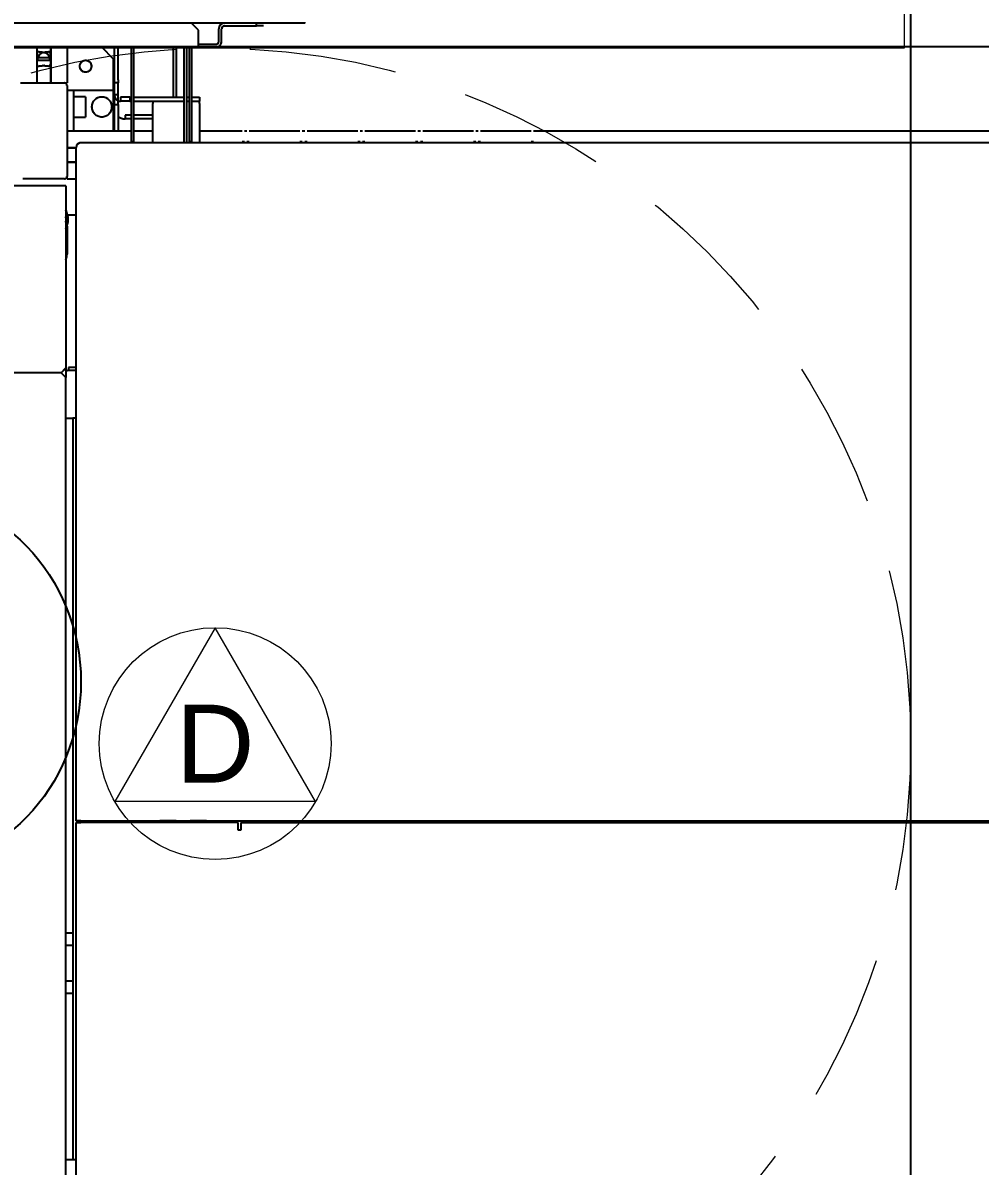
# Model space of a CAD drawing. Header units: centimetres. Extents: x 405564 to 502064, y 46284 to 60634.
# Drawn here: x 454621.45 to 454662.73, y 54214.26 to 54263.58 of the extents above; entities that cross this region are included whole.
import ezdxf
from ezdxf import colors
from ezdxf.entities.mleader import LeaderData, LeaderLine
from ezdxf.enums import TextEntityAlignment as Align
from ezdxf.math import Vec2, Vec3
from ezdxf.xclip import XClip

# ---------------------------------------------------------------- set-up
doc = ezdxf.new("R2010")
doc.units = ezdxf.units.CM
doc.header["$XCLIPFRAME"] = 0
for name, pattern in [('HIDDEN', [9.525, 6.35, -3.175]), ('SLD-2点鎖線', [12.7, 6.35, -1.27, 1.27, -1.27, 1.27, -1.27]), ('SLD-実線', [0])]:
    doc.linetypes.add(name, pattern=pattern)
for name, color, linetype in [('---___EB_draft03_cihazlar', 8, 'Continuous'), ('0-KRCN-ASMATAVAN-130426', 8, 'Continuous'), ('AS_DUV', 8, 'Continuous'), ('AS_PYZ_BINA', 8, 'Continuous')]:
    doc.layers.add(name, color=color, linetype=linetype)
for name, color, linetype, lineweight in [('0-KRCN-AYDINLATMA-130426', 8, 'Continuous', 9), ('0-KRCN-MİMARİ-220526', 8, 'Continuous', 9), ('OL_Ic', 8, 'Continuous', 9)]:
    doc.layers.add(name, color=color, linetype=linetype, lineweight=lineweight)
doc.styles.add('2', font='arial.ttf', dxfattribs={"width": 0.9, "height": 200})
doc.styles.add('Normal_ITL', font='swissi.ttf')

# ---------------------------------------------------------------- blocks, each defined once
blk = doc.blocks.new('AST-OD-KD')
at = {"layer": '0-KRCN-AYDINLATMA-130426'}
for p, q in [((0, 5), (-4.33, -2.5)), ((4.33, -2.5), (0, 5)), ((4.33, -2.5), (-4.33, -2.5))]:
    blk.add_line(p, q, dxfattribs=at)
at = {"layer": '0-KRCN-AYDINLATMA-130426', "linetype": 'HIDDEN'}
blk.add_circle((0, 0), 30, dxfattribs=at)
at = {"layer": '0-KRCN-AYDINLATMA-130426'}
blk.add_circle((0, 0), 5, dxfattribs=at)
at = {"layer": '0-KRCN-AYDINLATMA-130426', "style": '2'}
blk.add_text('D', height=3.362, dxfattribs=at).set_placement((0, 0), align=Align.MIDDLE_CENTER)
blk = doc.blocks.new('50W 60x60 cm  SIVA ALTI LED ARMATÜR')
at = {"layer": '0-KRCN-AYDINLATMA-130426'}
blk.add_lwpolyline([(-3, 2.9943), (3, 2.9943), (3, -3.007), (-3, -3.007)], close=True, dxfattribs=at)
blk = doc.blocks.new('G$C27E741DA')
at = {"layer": '0-KRCN-AYDINLATMA-130426', "xscale": 10, "yscale": 10, "zscale": 10}
blk.add_blockref('50W 60x60 cm  SIVA ALTI LED ARMATÜR', (16565.39, 7158.54), dxfattribs=at)
at = {"layer": '0-KRCN-AYDINLATMA-130426'}
blk.add_blockref('AST-OD-KD', (16565.68, 7098.47), dxfattribs=at)
blk = doc.blocks.new('SMD Dizgi Makinesi')
at = {"layer": '---___EB_draft03_cihazlar', "linetype": 'SLD-2点鎖線'}
for p, q in [((275456.231, -39755.844), (275456.231, -39847.777)), ((275485.479, -39847.777), (275485.479, -39755.844)), ((275485.48, -39847.828), (275485.48, -39755.794)), ((275485.48, -39846.876), (275485.48, -39756.745)), ((275485.48, -39846.876), (275485.48, -39756.745)), ((275455.721, -39828.259), (275455.721, -39760.951)), ((275485.498, -39761.252), (275485.498, -39842.37)), ((275485.557, -39840.867), (275485.557, -39762.754)), ((275485.534, -39811.011), (275485.515, -39811.124)), ((275485.515, -39811.124), (275485.534, -39811.237)), ((275485.557, -39810.958), (275485.534, -39811.011)), ((275485.534, -39811.237), (275485.557, -39811.291)), ((275485.557, -39814.263), (275485.534, -39814.316)), ((275485.534, -39814.316), (275485.515, -39814.429)), ((275485.515, -39814.429), (275485.534, -39814.542)), ((275485.534, -39814.542), (275485.557, -39814.595)), ((275485.498, -39814.848), (275485.557, -39814.905)), ((275485.557, -39815.155), (275485.498, -39815.212)), ((275485.534, -39815.518), (275485.515, -39815.631)), ((275485.515, -39815.631), (275485.534, -39815.744)), ((275485.557, -39815.464), (275485.534, -39815.518)), ((275485.534, -39815.744), (275485.557, -39815.797)), ((275485.534, -39818.823), (275485.515, -39818.935)), ((275485.515, -39818.935), (275485.534, -39819.048)), ((275485.557, -39818.769), (275485.534, -39818.823)), ((275485.534, -39819.048), (275485.557, -39819.102)), ((275485.534, -39822.127), (275485.515, -39822.24)), ((275485.557, -39822.074), (275485.534, -39822.127)), ((275485.515, -39822.24), (275485.534, -39822.353)), ((275485.534, -39822.353), (275485.557, -39822.407)), ((275485.534, -39825.432), (275485.515, -39825.545)), ((275485.515, -39825.545), (275485.534, -39825.658)), ((275485.557, -39825.379), (275485.534, -39825.432)), ((275485.534, -39825.658), (275485.557, -39825.711)), ((275455.721, -39830.542), (275455.721, -39828.359)), ((275456.191, -39828.259), (275456.236, -39828.259)), ((275456.191, -39828.259), (275456.191, -39828.359)), ((275456.236, -39828.359), (275456.191, -39828.359)), ((275485.534, -39828.737), (275485.515, -39828.85)), ((275485.515, -39828.85), (275485.534, -39828.963)), ((275485.557, -39828.684), (275485.534, -39828.737)), ((275485.534, -39828.963), (275485.557, -39829.016)), ((275485.498, -39829.269), (275485.557, -39829.326)), ((275485.557, -39829.576), (275485.498, -39829.633)), ((275485.534, -39829.939), (275485.515, -39830.052)), ((275485.515, -39830.052), (275485.534, -39830.165)), ((275485.557, -39829.885), (275485.534, -39829.939)), ((275456.191, -39830.542), (275456.236, -39830.542)), ((275456.191, -39830.542), (275456.191, -39830.643)), ((275485.534, -39830.165), (275485.557, -39830.218)), ((275455.721, -39830.753), (275455.721, -39830.643)), ((275455.721, -39833.036), (275455.721, -39830.853)), ((275456.191, -39830.643), (275456.236, -39830.643)), ((275456.191, -39830.753), (275456.236, -39830.753)), ((275456.191, -39830.753), (275456.191, -39830.853)), ((275456.236, -39830.853), (275456.191, -39830.853)), ((275456.191, -39833.036), (275456.236, -39833.036)), ((275456.191, -39833.036), (275456.191, -39833.136)), ((275455.721, -39833.246), (275455.721, -39833.136)), ((275455.721, -39835.53), (275455.721, -39833.347)), ((275456.191, -39833.136), (275456.236, -39833.136)), ((275456.191, -39833.246), (275456.236, -39833.246)), ((275456.191, -39833.246), (275456.191, -39833.347)), ((275456.236, -39833.347), (275456.191, -39833.347)), ((275485.534, -39833.244), (275485.515, -39833.356)), ((275485.515, -39833.356), (275485.534, -39833.469)), ((275485.557, -39833.19), (275485.534, -39833.244)), ((275485.534, -39833.469), (275485.557, -39833.523)), ((275455.721, -39835.74), (275455.721, -39835.63)), ((275455.721, -39838.023), (275455.721, -39835.84)), ((275456.191, -39835.53), (275456.236, -39835.53)), ((275456.191, -39835.53), (275456.191, -39835.63)), ((275456.191, -39835.63), (275456.236, -39835.63)), ((275456.191, -39835.74), (275456.236, -39835.74)), ((275456.191, -39835.74), (275456.191, -39835.84)), ((275456.236, -39835.84), (275456.191, -39835.84)), ((275485.557, -39836.495), (275485.534, -39836.548)), ((275485.534, -39836.548), (275485.515, -39836.661)), ((275485.515, -39836.661), (275485.534, -39836.774)), ((275485.534, -39836.774), (275485.557, -39836.828)), ((275451.052, -39838.121), (275451.071, -39838.128)), ((275451.071, -39838.128), (275451.071, -39867.321)), ((275455.721, -39838.234), (275455.721, -39838.123)), ((275455.721, -39840.517), (275455.721, -39838.334)), ((275456.191, -39838.023), (275456.236, -39838.023)), ((275456.191, -39838.023), (275456.191, -39838.123)), ((275456.191, -39838.123), (275456.236, -39838.123)), ((275456.191, -39838.234), (275456.236, -39838.234)), ((275456.191, -39838.234), (275456.191, -39838.334)), ((275456.236, -39838.334), (275456.191, -39838.334)), ((275451.195, -39839.906), (275451.195, -39840.206)), ((275485.534, -39839.853), (275485.515, -39839.966)), ((275485.557, -39839.8), (275485.534, -39839.853)), ((275451.195, -39840.206), (275451.071, -39840.206)), ((275451.195, -39841.588), (275451.195, -39840.206)), ((275485.515, -39839.966), (275485.534, -39840.079)), ((275485.534, -39840.079), (275485.557, -39840.132)), ((275455.721, -39840.727), (275455.721, -39840.617)), ((275455.721, -39842.67), (275455.721, -39840.827)), ((275456.191, -39840.517), (275456.236, -39840.517)), ((275456.191, -39840.517), (275456.191, -39840.617)), ((275456.191, -39840.617), (275456.236, -39840.617)), ((275456.191, -39840.727), (275456.236, -39840.727)), ((275456.191, -39840.727), (275456.191, -39840.827)), ((275456.236, -39840.827), (275456.191, -39840.827)), ((275485.763, -39840.867), (275485.557, -39840.867)), ((275485.867, -39840.867), (275485.763, -39840.867)), ((275485.867, -39841.018), (275485.867, -39840.867)), ((275485.557, -39841.018), (275485.867, -39841.018)), ((275485.557, -39841.018), (275485.557, -39847.777)), ((275451.857, -39841.709), (275451.319, -39841.709)), ((275451.857, -39841.829), (275451.319, -39841.829)), ((275451.981, -39842.71), (275451.981, -39841.949)), ((275452.105, -39842.71), (275452.105, -39841.949)), ((275485.48, -39842.37), (275485.492, -39842.37)), ((275485.495, -39842.37), (275485.492, -39842.37)), ((275485.495, -39842.57), (275485.495, -39842.37)), ((275485.495, -39842.37), (275485.498, -39842.37)), ((275485.502, -39842.37), (275485.498, -39842.37)), ((275485.498, -39842.37), (275485.498, -39842.57)), ((275451.381, -39842.71), (275451.071, -39843.011)), ((275451.857, -39842.71), (275451.381, -39842.71)), ((275452.105, -39842.71), (275451.857, -39842.71)), ((275452.105, -39842.71), (275452.105, -39862.739)), ((275454.274, -39843.011), (275454.274, -39842.67)), ((275454.274, -39842.67), (275454.44, -39842.67)), ((275454.44, -39843.011), (275454.44, -39842.67)), ((275454.543, -39842.67), (275454.44, -39842.67)), ((275454.543, -39842.67), (275456.231, -39842.67)), ((275485.491, -39842.57), (275485.48, -39842.57)), ((275485.491, -39842.641), (275485.48, -39842.641)), ((275485.491, -39842.47), (275485.491, -39843.071)), ((275485.492, -39842.641), (275485.494, -39843.041)), ((275485.492, -39843.071), (275485.492, -39842.641)), ((275485.495, -39842.97), (275485.493, -39842.57)), ((275485.493, -39842.57), (275485.495, -39842.57)), ((275485.5, -39842.641), (275485.493, -39842.641)), ((275485.498, -39842.57), (275485.495, -39842.57)), ((275485.498, -39842.57), (275485.501, -39842.57)), ((275485.501, -39842.57), (275485.499, -39842.97)), ((275485.499, -39843.041), (275485.501, -39842.641)), ((275485.501, -39842.641), (275485.501, -39843.071)), ((275485.502, -39843.071), (275485.502, -39842.47)), ((275452.105, -39843.011), (275456.191, -39843.011)), ((275452.105, -39843.111), (275456.191, -39843.111)), ((275452.105, -39843.221), (275456.191, -39843.221)), ((275456.191, -39843.321), (275452.105, -39843.321)), ((275454.274, -39843.221), (275454.274, -39843.111)), ((275454.274, -39845.504), (275454.274, -39843.321)), ((275454.44, -39843.221), (275454.44, -39843.111)), ((275454.44, -39845.504), (275454.44, -39843.321)), ((275456.191, -39843.011), (275456.236, -39843.011)), ((275456.191, -39843.011), (275456.191, -39843.111)), ((275456.191, -39843.111), (275456.236, -39843.111)), ((275456.191, -39843.221), (275456.236, -39843.221)), ((275456.236, -39843.321), (275456.191, -39843.321)), ((275485.491, -39843.041), (275485.48, -39843.041)), ((275485.491, -39843.071), (275485.48, -39843.071)), ((275485.494, -39843.161), (275485.48, -39843.161)), ((275485.491, -39843.071), (275485.492, -39843.071)), ((275485.494, -39843.041), (275485.492, -39843.041)), ((275485.494, -39843.071), (275485.492, -39843.071)), ((275485.494, -39843.041), (275485.494, -39843.701)), ((275485.499, -39842.97), (275485.495, -39842.97)), ((275485.497, -39843.161), (275485.496, -39843.177)), ((275485.496, -39843.177), (275485.496, -39843.222)), ((275485.496, -39843.222), (275485.496, -39843.291)), ((275485.496, -39843.291), (275485.496, -39843.371)), ((275485.496, -39843.371), (275485.496, -39843.452)), ((275485.497, -39843.177), (275485.497, -39843.161)), ((275485.498, -39843.222), (275485.497, -39843.177)), ((275485.498, -39843.291), (275485.498, -39843.222)), ((275485.498, -39843.371), (275485.498, -39843.291)), ((275485.498, -39843.452), (275485.498, -39843.371)), ((275485.499, -39843.701), (275485.499, -39843.041)), ((275485.501, -39843.071), (275485.499, -39843.071)), ((275485.501, -39843.071), (275485.502, -39843.071)), ((275485.534, -39843.158), (275485.515, -39843.271)), ((275485.515, -39843.271), (275485.534, -39843.384)), ((275485.557, -39843.105), (275485.534, -39843.158)), ((275485.534, -39843.384), (275485.557, -39843.437)), ((275454.274, -39843.662), (275452.105, -39843.662)), ((275454.274, -39843.782), (275452.105, -39843.782)), ((275485.48, -39843.581), (275485.494, -39843.581)), ((275485.491, -39843.672), (275485.48, -39843.672)), ((275485.491, -39843.701), (275485.48, -39843.701)), ((275485.492, -39843.672), (275485.491, -39843.672)), ((275485.491, -39843.672), (275485.491, -39844.272)), ((275485.494, -39843.672), (275485.492, -39843.672)), ((275485.492, -39844.101), (275485.492, -39843.672)), ((275485.494, -39843.701), (275485.492, -39843.701)), ((275485.494, -39843.701), (275485.492, -39844.101)), ((275485.493, -39844.172), (275485.495, -39843.772)), ((275485.495, -39843.772), (275485.499, -39843.772)), ((275485.496, -39843.452), (275485.496, -39843.52)), ((275485.496, -39843.52), (275485.496, -39843.565)), ((275485.496, -39843.565), (275485.497, -39843.581)), ((275485.497, -39843.565), (275485.498, -39843.52)), ((275485.497, -39843.581), (275485.497, -39843.565)), ((275485.498, -39843.52), (275485.498, -39843.452)), ((275485.501, -39843.672), (275485.499, -39843.672)), ((275485.501, -39844.101), (275485.499, -39843.701)), ((275485.499, -39843.772), (275485.501, -39844.172)), ((275485.501, -39843.672), (275485.501, -39844.101)), ((275485.502, -39843.672), (275485.501, -39843.672)), ((275485.502, -39844.272), (275485.502, -39843.672)), ((275485.502, -39843.694), (275485.557, -39843.747)), ((275485.491, -39844.101), (275485.48, -39844.101)), ((275485.492, -39844.373), (275485.48, -39844.373)), ((275485.492, -39844.373), (275485.495, -39844.373)), ((275485.5, -39844.101), (275485.493, -39844.101)), ((275485.495, -39844.172), (275485.493, -39844.172)), ((275485.495, -39844.373), (275485.495, -39844.172)), ((275485.501, -39844.172), (275485.498, -39844.172)), ((275485.498, -39844.172), (275485.498, -39844.373)), ((275485.498, -39844.373), (275485.502, -39844.373)), ((275454.44, -39844.673), (275454.543, -39844.673)), ((275456.231, -39844.673), (275454.543, -39844.673)), ((275455.039, -39844.673), (275455.039, -39845.504)), ((275455.204, -39844.673), (275455.204, -39845.504)), ((275455.721, -39845.504), (275455.721, -39844.673)), ((275452.105, -39845.504), (275456.191, -39845.504)), ((275452.105, -39845.604), (275456.191, -39845.604)), ((275454.274, -39845.674), (275454.274, -39845.604)), ((275454.274, -39845.674), (275454.274, -39846.075)), ((275454.274, -39845.674), (275454.44, -39845.674)), ((275454.44, -39845.674), (275454.44, -39845.604)), ((275454.44, -39845.674), (275454.44, -39846.075)), ((275455.039, -39845.604), (275455.039, -39845.875)), ((275455.039, -39845.875), (275455.204, -39845.875)), ((275455.204, -39845.604), (275455.204, -39845.875)), ((275455.721, -39848.378), (275455.721, -39845.604)), ((275456.191, -39845.504), (275456.236, -39845.504)), ((275456.191, -39845.504), (275456.191, -39845.604)), ((275456.191, -39845.604), (275456.236, -39845.604)), ((275453.516, -39846.175), (275452.105, -39846.175)), ((275453.516, -39846.335), (275452.105, -39846.335)), ((275453.516, -39846.175), (275453.654, -39846.175)), ((275453.654, -39846.335), (275453.516, -39846.335)), ((275454.171, -39846.175), (275453.654, -39846.175)), ((275453.654, -39846.175), (275453.654, -39846.335)), ((275454.171, -39846.335), (275453.654, -39846.335)), ((275454.584, -39846.175), (275454.171, -39846.175)), ((275454.171, -39846.175), (275454.171, -39846.335)), ((275454.584, -39846.335), (275454.171, -39846.335)), ((275454.274, -39846.075), (275454.44, -39846.075)), ((275454.584, -39846.175), (275454.894, -39846.175)), ((275454.584, -39846.335), (275454.584, -39846.175)), ((275454.894, -39846.335), (275454.584, -39846.335)), ((275454.894, -39846.175), (275455.721, -39846.175)), ((275455.721, -39846.335), (275454.894, -39846.335)), ((275485.557, -39846.275), (275485.48, -39846.275)), ((275452.621, -39846.375), (275452.105, -39846.876)), ((275453.964, -39846.375), (275452.621, -39846.375)), ((275455.721, -39846.375), (275453.964, -39846.375)), ((275453.964, -39848.078), (275453.964, -39846.375)), ((275485.48, -39846.876), (275485.48, -39846.876)), ((275454.249, -39847.577), (275454.249, -39848.078)), ((275454.249, -39847.577), (275455.127, -39847.577)), ((275455.127, -39848.078), (275455.127, -39847.577)), ((275485.501, -39847.828), (275485.48, -39847.828)), ((275485.501, -39847.978), (275485.501, -39847.828)), ((275485.557, -39847.978), (275485.557, -39847.777)), ((275455.721, -39848.078), (275453.964, -39848.078)), ((275453.964, -39848.378), (275453.964, -39848.078)), ((275464.453, -39847.978), (275456.437, -39847.978)), ((275456.444, -39848.378), (275456.444, -39847.978)), ((275456.451, -39848.378), (275456.451, -39847.978)), ((275457.058, -39848.378), (275457.058, -39847.978)), ((275457.064, -39848.378), (275457.064, -39847.978)), ((275457.788, -39848.378), (275457.788, -39847.978)), ((275459.337, -39848.354), (275459.337, -39847.978)), ((275485.48, -39847.978), (275464.453, -39847.978)), ((275465.93, -39847.978), (275465.93, -39848.308)), ((275465.93, -39848.308), (275466.054, -39848.308)), ((275466.054, -39847.978), (275466.054, -39848.308)), ((275466.064, -39847.978), (275466.064, -39848.358)), ((275468.12, -39847.978), (275468.12, -39848.128)), ((275468.12, -39848.428), (275468.12, -39848.128)), ((275468.12, -39848.128), (275500.1, -39848.128)), ((275485.48, -39847.978), (275485.501, -39847.978)), ((275485.501, -39847.878), (275485.557, -39847.878)), ((275537.427, -39847.978), (275485.557, -39847.978)), ((275490.336, -39848.128), (275490.336, -39848.428)), ((275490.852, -39848.428), (275490.852, -39848.128)), ((275492.402, -39848.128), (275492.402, -39848.428)), ((275492.919, -39848.428), (275492.919, -39848.128)), ((275500.1, -39848.428), (275500.1, -39847.978)), ((275452.105, -39848.378), (275453.654, -39848.378)), ((275453.654, -39848.479), (275453.654, -39848.378)), ((275453.654, -39850.281), (275453.654, -39848.479)), ((275453.758, -39848.378), (275457.684, -39848.378)), ((275457.788, -39848.378), (275457.684, -39848.378)), ((275457.788, -39848.479), (275457.788, -39850.281)), ((275458.098, -39848.428), (275458.098, -39850.772)), ((275458.098, -39848.428), (275464.297, -39848.428)), ((275459.544, -39848.419), (275459.428, -39848.428)), ((275459.661, -39848.428), (275459.544, -39848.419)), ((275459.832, -39848.378), (275461.042, -39848.378)), ((275464.297, -39848.428), (275465.95, -39848.428)), ((275465.95, -39848.428), (275466.364, -39848.428)), ((275466.157, -39848.629), (275465.95, -39848.428)), ((275466.364, -39848.428), (275466.157, -39848.629)), ((275466.157, -39848.629), (275466.157, -39850.722)), ((275537.556, -39848.428), (275466.364, -39848.428)), ((275452.105, -39849.079), (275453.654, -39849.079)), ((275452.105, -39849.085), (275453.654, -39849.085)), ((275452.311, -39849.33), (275452.311, -39849.18)), ((275452.57, -39849.085), (275452.57, -39849.119)), ((275452.57, -39849.119), (275452.57, -39849.64)), ((275452.673, -39849.119), (275452.673, -39849.085)), ((275452.673, -39849.64), (275452.673, -39849.119)), ((275452.931, -39849.18), (275452.931, -39849.33)), ((275452.105, -39849.674), (275453.654, -39849.674)), ((275452.105, -39849.68), (275453.654, -39849.68)), ((275452.352, -39849.33), (275452.311, -39849.33)), ((275452.311, -39849.58), (275452.311, -39849.43)), ((275452.311, -39849.43), (275452.352, -39849.43)), ((275452.57, -39849.64), (275452.57, -39849.674)), ((275452.673, -39849.674), (275452.673, -39849.64)), ((275452.931, -39849.33), (275452.89, -39849.33)), ((275452.89, -39849.43), (275452.931, -39849.43)), ((275452.931, -39849.43), (275452.931, -39849.58)), ((275453.654, -39850.381), (275453.654, -39850.281))]:
    blk.add_line(p, q, dxfattribs=at)
at = {"layer": '---___EB_draft03_cihazlar', "linetype": 'SLD-実線'}
for p, q in [((275456.231, -39755.844), (275456.231, -39847.777)), ((275485.479, -39847.777), (275485.479, -39755.844)), ((275485.48, -39847.828), (275485.48, -39755.794)), ((275485.48, -39846.876), (275485.48, -39756.745)), ((275485.48, -39846.876), (275485.48, -39756.745)), ((275455.721, -39828.259), (275455.721, -39760.951)), ((275485.498, -39761.252), (275485.498, -39842.37)), ((275485.557, -39840.867), (275485.557, -39762.754)), ((275485.534, -39811.011), (275485.515, -39811.124)), ((275485.515, -39811.124), (275485.534, -39811.237)), ((275485.557, -39810.958), (275485.534, -39811.011)), ((275485.534, -39811.237), (275485.557, -39811.291)), ((275485.557, -39814.263), (275485.534, -39814.316)), ((275485.534, -39814.316), (275485.515, -39814.429)), ((275485.515, -39814.429), (275485.534, -39814.542)), ((275485.534, -39814.542), (275485.557, -39814.595)), ((275485.498, -39814.848), (275485.557, -39814.905)), ((275485.557, -39815.155), (275485.498, -39815.212)), ((275485.534, -39815.518), (275485.515, -39815.631)), ((275485.515, -39815.631), (275485.534, -39815.744)), ((275485.557, -39815.464), (275485.534, -39815.518)), ((275485.534, -39815.744), (275485.557, -39815.797)), ((275485.534, -39818.823), (275485.515, -39818.935)), ((275485.515, -39818.935), (275485.534, -39819.048)), ((275485.557, -39818.769), (275485.534, -39818.823)), ((275485.534, -39819.048), (275485.557, -39819.102)), ((275485.534, -39822.127), (275485.515, -39822.24)), ((275485.557, -39822.074), (275485.534, -39822.127)), ((275485.515, -39822.24), (275485.534, -39822.353)), ((275485.534, -39822.353), (275485.557, -39822.407)), ((275485.534, -39825.432), (275485.515, -39825.545)), ((275485.515, -39825.545), (275485.534, -39825.658)), ((275485.557, -39825.379), (275485.534, -39825.432)), ((275485.534, -39825.658), (275485.557, -39825.711)), ((275455.721, -39830.542), (275455.721, -39828.359)), ((275456.191, -39828.259), (275456.236, -39828.259)), ((275456.191, -39828.259), (275456.191, -39828.359)), ((275456.236, -39828.359), (275456.191, -39828.359)), ((275485.534, -39828.737), (275485.515, -39828.85)), ((275485.515, -39828.85), (275485.534, -39828.963)), ((275485.557, -39828.684), (275485.534, -39828.737)), ((275485.534, -39828.963), (275485.557, -39829.016)), ((275485.498, -39829.269), (275485.557, -39829.326)), ((275485.557, -39829.576), (275485.498, -39829.633)), ((275485.534, -39829.939), (275485.515, -39830.052)), ((275485.515, -39830.052), (275485.534, -39830.165)), ((275485.557, -39829.885), (275485.534, -39829.939)), ((275456.191, -39830.542), (275456.236, -39830.542)), ((275456.191, -39830.542), (275456.191, -39830.643)), ((275485.534, -39830.165), (275485.557, -39830.218)), ((275455.721, -39830.753), (275455.721, -39830.643)), ((275455.721, -39833.036), (275455.721, -39830.853)), ((275456.191, -39830.643), (275456.236, -39830.643)), ((275456.191, -39830.753), (275456.236, -39830.753)), ((275456.191, -39830.753), (275456.191, -39830.853)), ((275456.236, -39830.853), (275456.191, -39830.853)), ((275456.191, -39833.036), (275456.236, -39833.036)), ((275456.191, -39833.036), (275456.191, -39833.136)), ((275455.721, -39833.246), (275455.721, -39833.136)), ((275455.721, -39835.53), (275455.721, -39833.347)), ((275456.191, -39833.136), (275456.236, -39833.136)), ((275456.191, -39833.246), (275456.236, -39833.246)), ((275456.191, -39833.246), (275456.191, -39833.347)), ((275456.236, -39833.347), (275456.191, -39833.347)), ((275485.534, -39833.244), (275485.515, -39833.356)), ((275485.515, -39833.356), (275485.534, -39833.469)), ((275485.557, -39833.19), (275485.534, -39833.244)), ((275485.534, -39833.469), (275485.557, -39833.523)), ((275455.721, -39835.74), (275455.721, -39835.63)), ((275455.721, -39838.023), (275455.721, -39835.84)), ((275456.191, -39835.53), (275456.236, -39835.53)), ((275456.191, -39835.53), (275456.191, -39835.63)), ((275456.191, -39835.63), (275456.236, -39835.63)), ((275456.191, -39835.74), (275456.236, -39835.74)), ((275456.191, -39835.74), (275456.191, -39835.84)), ((275456.236, -39835.84), (275456.191, -39835.84)), ((275485.557, -39836.495), (275485.534, -39836.548)), ((275485.534, -39836.548), (275485.515, -39836.661)), ((275485.515, -39836.661), (275485.534, -39836.774)), ((275485.534, -39836.774), (275485.557, -39836.828)), ((275451.052, -39838.121), (275451.071, -39838.128)), ((275451.071, -39838.128), (275451.071, -39867.321)), ((275455.721, -39838.234), (275455.721, -39838.123)), ((275455.721, -39840.517), (275455.721, -39838.334)), ((275456.191, -39838.023), (275456.236, -39838.023)), ((275456.191, -39838.023), (275456.191, -39838.123)), ((275456.191, -39838.123), (275456.236, -39838.123)), ((275456.191, -39838.234), (275456.236, -39838.234)), ((275456.191, -39838.234), (275456.191, -39838.334)), ((275456.236, -39838.334), (275456.191, -39838.334)), ((275451.195, -39839.906), (275451.195, -39840.206)), ((275485.534, -39839.853), (275485.515, -39839.966)), ((275485.557, -39839.8), (275485.534, -39839.853)), ((275451.195, -39840.206), (275451.071, -39840.206)), ((275451.195, -39841.588), (275451.195, -39840.206)), ((275485.515, -39839.966), (275485.534, -39840.079)), ((275485.534, -39840.079), (275485.557, -39840.132)), ((275455.721, -39840.727), (275455.721, -39840.617)), ((275455.721, -39842.67), (275455.721, -39840.827)), ((275456.191, -39840.517), (275456.236, -39840.517)), ((275456.191, -39840.517), (275456.191, -39840.617)), ((275456.191, -39840.617), (275456.236, -39840.617)), ((275456.191, -39840.727), (275456.236, -39840.727)), ((275456.191, -39840.727), (275456.191, -39840.827)), ((275456.236, -39840.827), (275456.191, -39840.827)), ((275485.763, -39840.867), (275485.557, -39840.867)), ((275485.867, -39840.867), (275485.763, -39840.867)), ((275485.867, -39841.018), (275485.867, -39840.867)), ((275485.557, -39841.018), (275485.867, -39841.018)), ((275485.557, -39841.018), (275485.557, -39847.777)), ((275451.857, -39841.709), (275451.319, -39841.709)), ((275451.857, -39841.829), (275451.319, -39841.829)), ((275451.981, -39842.71), (275451.981, -39841.949)), ((275452.105, -39842.71), (275452.105, -39841.949)), ((275485.48, -39842.37), (275485.492, -39842.37)), ((275485.495, -39842.37), (275485.492, -39842.37)), ((275485.495, -39842.57), (275485.495, -39842.37)), ((275485.495, -39842.37), (275485.498, -39842.37)), ((275485.502, -39842.37), (275485.498, -39842.37)), ((275485.498, -39842.37), (275485.498, -39842.57)), ((275451.381, -39842.71), (275451.071, -39843.011)), ((275451.857, -39842.71), (275451.381, -39842.71)), ((275452.105, -39842.71), (275451.857, -39842.71)), ((275452.105, -39842.71), (275452.105, -39862.739)), ((275454.274, -39843.011), (275454.274, -39842.67)), ((275454.274, -39842.67), (275454.44, -39842.67)), ((275454.44, -39843.011), (275454.44, -39842.67)), ((275454.543, -39842.67), (275454.44, -39842.67)), ((275454.543, -39842.67), (275456.231, -39842.67)), ((275485.491, -39842.57), (275485.48, -39842.57)), ((275485.491, -39842.641), (275485.48, -39842.641)), ((275485.491, -39842.47), (275485.491, -39843.071)), ((275485.492, -39842.641), (275485.494, -39843.041)), ((275485.492, -39843.071), (275485.492, -39842.641)), ((275485.495, -39842.97), (275485.493, -39842.57)), ((275485.493, -39842.57), (275485.495, -39842.57)), ((275485.5, -39842.641), (275485.493, -39842.641)), ((275485.498, -39842.57), (275485.495, -39842.57)), ((275485.498, -39842.57), (275485.501, -39842.57)), ((275485.501, -39842.57), (275485.499, -39842.97)), ((275485.499, -39843.041), (275485.501, -39842.641)), ((275485.501, -39842.641), (275485.501, -39843.071)), ((275485.502, -39843.071), (275485.502, -39842.47)), ((275452.105, -39843.011), (275456.191, -39843.011)), ((275452.105, -39843.111), (275456.191, -39843.111)), ((275452.105, -39843.221), (275456.191, -39843.221)), ((275456.191, -39843.321), (275452.105, -39843.321)), ((275454.274, -39843.221), (275454.274, -39843.111)), ((275454.274, -39845.504), (275454.274, -39843.321)), ((275454.44, -39843.221), (275454.44, -39843.111)), ((275454.44, -39845.504), (275454.44, -39843.321)), ((275456.191, -39843.011), (275456.236, -39843.011)), ((275456.191, -39843.011), (275456.191, -39843.111)), ((275456.191, -39843.111), (275456.236, -39843.111)), ((275456.191, -39843.221), (275456.236, -39843.221)), ((275456.236, -39843.321), (275456.191, -39843.321)), ((275485.491, -39843.041), (275485.48, -39843.041)), ((275485.491, -39843.071), (275485.48, -39843.071)), ((275485.494, -39843.161), (275485.48, -39843.161)), ((275485.491, -39843.071), (275485.492, -39843.071)), ((275485.494, -39843.041), (275485.492, -39843.041)), ((275485.494, -39843.071), (275485.492, -39843.071)), ((275485.494, -39843.041), (275485.494, -39843.701)), ((275485.499, -39842.97), (275485.495, -39842.97)), ((275485.497, -39843.161), (275485.496, -39843.177)), ((275485.496, -39843.177), (275485.496, -39843.222)), ((275485.496, -39843.222), (275485.496, -39843.291)), ((275485.496, -39843.291), (275485.496, -39843.371)), ((275485.496, -39843.371), (275485.496, -39843.452)), ((275485.497, -39843.177), (275485.497, -39843.161)), ((275485.498, -39843.222), (275485.497, -39843.177)), ((275485.498, -39843.291), (275485.498, -39843.222)), ((275485.498, -39843.371), (275485.498, -39843.291)), ((275485.498, -39843.452), (275485.498, -39843.371)), ((275485.499, -39843.701), (275485.499, -39843.041)), ((275485.501, -39843.071), (275485.499, -39843.071)), ((275485.501, -39843.071), (275485.502, -39843.071)), ((275485.534, -39843.158), (275485.515, -39843.271)), ((275485.515, -39843.271), (275485.534, -39843.384)), ((275485.557, -39843.105), (275485.534, -39843.158)), ((275485.534, -39843.384), (275485.557, -39843.437)), ((275454.274, -39843.662), (275452.105, -39843.662)), ((275454.274, -39843.782), (275452.105, -39843.782)), ((275485.48, -39843.581), (275485.494, -39843.581)), ((275485.491, -39843.672), (275485.48, -39843.672)), ((275485.491, -39843.701), (275485.48, -39843.701)), ((275485.492, -39843.672), (275485.491, -39843.672)), ((275485.491, -39843.672), (275485.491, -39844.272)), ((275485.492, -39844.101), (275485.492, -39843.672)), ((275485.494, -39843.672), (275485.492, -39843.672)), ((275485.494, -39843.701), (275485.492, -39844.101)), ((275485.494, -39843.701), (275485.492, -39843.701)), ((275485.493, -39844.172), (275485.495, -39843.772)), ((275485.495, -39843.772), (275485.499, -39843.772)), ((275485.496, -39843.452), (275485.496, -39843.52)), ((275485.496, -39843.52), (275485.496, -39843.565)), ((275485.496, -39843.565), (275485.497, -39843.581)), ((275485.497, -39843.565), (275485.498, -39843.52)), ((275485.497, -39843.581), (275485.497, -39843.565)), ((275485.498, -39843.52), (275485.498, -39843.452)), ((275485.501, -39843.672), (275485.499, -39843.672)), ((275485.501, -39844.101), (275485.499, -39843.701)), ((275485.499, -39843.772), (275485.501, -39844.172)), ((275485.501, -39843.672), (275485.501, -39844.101)), ((275485.502, -39843.672), (275485.501, -39843.672)), ((275485.502, -39844.272), (275485.502, -39843.672)), ((275485.502, -39843.694), (275485.557, -39843.747)), ((275485.491, -39844.101), (275485.48, -39844.101)), ((275485.492, -39844.373), (275485.48, -39844.373)), ((275485.492, -39844.373), (275485.495, -39844.373)), ((275485.5, -39844.101), (275485.493, -39844.101)), ((275485.495, -39844.172), (275485.493, -39844.172)), ((275485.495, -39844.373), (275485.495, -39844.172)), ((275485.501, -39844.172), (275485.498, -39844.172)), ((275485.498, -39844.172), (275485.498, -39844.373)), ((275485.498, -39844.373), (275485.502, -39844.373)), ((275454.44, -39844.673), (275454.543, -39844.673)), ((275456.231, -39844.673), (275454.543, -39844.673)), ((275455.039, -39844.673), (275455.039, -39845.504)), ((275455.204, -39844.673), (275455.204, -39845.504)), ((275455.721, -39845.504), (275455.721, -39844.673)), ((275452.105, -39845.504), (275456.191, -39845.504)), ((275452.105, -39845.604), (275456.191, -39845.604)), ((275454.274, -39845.674), (275454.274, -39845.604)), ((275454.274, -39845.674), (275454.274, -39846.075)), ((275454.274, -39845.674), (275454.44, -39845.674)), ((275454.44, -39845.674), (275454.44, -39845.604)), ((275454.44, -39845.674), (275454.44, -39846.075)), ((275455.039, -39845.604), (275455.039, -39845.875)), ((275455.039, -39845.875), (275455.204, -39845.875)), ((275455.204, -39845.604), (275455.204, -39845.875)), ((275455.721, -39848.378), (275455.721, -39845.604)), ((275456.191, -39845.504), (275456.236, -39845.504)), ((275456.191, -39845.504), (275456.191, -39845.604)), ((275456.191, -39845.604), (275456.236, -39845.604)), ((275453.516, -39846.175), (275452.105, -39846.175)), ((275453.516, -39846.335), (275452.105, -39846.335)), ((275453.516, -39846.175), (275453.654, -39846.175)), ((275453.654, -39846.335), (275453.516, -39846.335)), ((275454.171, -39846.175), (275453.654, -39846.175)), ((275453.654, -39846.175), (275453.654, -39846.335)), ((275454.171, -39846.335), (275453.654, -39846.335)), ((275454.584, -39846.175), (275454.171, -39846.175)), ((275454.171, -39846.175), (275454.171, -39846.335)), ((275454.584, -39846.335), (275454.171, -39846.335)), ((275454.274, -39846.075), (275454.44, -39846.075)), ((275454.584, -39846.175), (275454.894, -39846.175)), ((275454.584, -39846.335), (275454.584, -39846.175)), ((275454.894, -39846.335), (275454.584, -39846.335)), ((275454.894, -39846.175), (275455.721, -39846.175)), ((275455.721, -39846.335), (275454.894, -39846.335)), ((275485.557, -39846.275), (275485.48, -39846.275)), ((275452.621, -39846.375), (275452.105, -39846.876)), ((275453.964, -39846.375), (275452.621, -39846.375)), ((275455.721, -39846.375), (275453.964, -39846.375)), ((275453.964, -39848.078), (275453.964, -39846.375)), ((275485.48, -39846.876), (275485.48, -39846.876)), ((275454.249, -39847.577), (275455.127, -39847.577)), ((275454.249, -39847.577), (275454.249, -39848.078)), ((275455.127, -39848.078), (275455.127, -39847.577)), ((275485.501, -39847.828), (275485.48, -39847.828)), ((275485.501, -39847.978), (275485.501, -39847.828)), ((275485.557, -39847.978), (275485.557, -39847.777)), ((275455.721, -39848.078), (275453.964, -39848.078)), ((275453.964, -39848.378), (275453.964, -39848.078)), ((275464.453, -39847.978), (275456.437, -39847.978)), ((275456.444, -39848.378), (275456.444, -39847.978)), ((275456.451, -39848.378), (275456.451, -39847.978)), ((275457.058, -39848.378), (275457.058, -39847.978)), ((275457.064, -39848.378), (275457.064, -39847.978)), ((275457.788, -39848.378), (275457.788, -39847.978)), ((275459.337, -39848.354), (275459.337, -39847.978)), ((275485.48, -39847.978), (275464.453, -39847.978)), ((275465.93, -39847.978), (275465.93, -39848.308)), ((275465.93, -39848.308), (275466.054, -39848.308)), ((275466.054, -39847.978), (275466.054, -39848.308)), ((275466.064, -39847.978), (275466.064, -39848.358)), ((275468.12, -39847.978), (275468.12, -39848.128)), ((275468.12, -39848.428), (275468.12, -39848.128)), ((275468.12, -39848.128), (275500.1, -39848.128)), ((275485.48, -39847.978), (275485.501, -39847.978)), ((275485.501, -39847.878), (275485.557, -39847.878)), ((275537.427, -39847.978), (275485.557, -39847.978)), ((275490.336, -39848.128), (275490.336, -39848.428)), ((275490.852, -39848.428), (275490.852, -39848.128)), ((275492.402, -39848.128), (275492.402, -39848.428)), ((275492.919, -39848.428), (275492.919, -39848.128)), ((275500.1, -39848.428), (275500.1, -39847.978)), ((275452.105, -39848.378), (275453.654, -39848.378)), ((275453.654, -39848.479), (275453.654, -39848.378)), ((275453.654, -39850.281), (275453.654, -39848.479)), ((275453.758, -39848.378), (275457.684, -39848.378)), ((275457.788, -39848.378), (275457.684, -39848.378)), ((275457.788, -39848.479), (275457.788, -39850.281)), ((275458.098, -39848.428), (275458.098, -39850.772)), ((275458.098, -39848.428), (275464.297, -39848.428)), ((275459.544, -39848.419), (275459.428, -39848.428)), ((275459.661, -39848.428), (275459.544, -39848.419)), ((275459.832, -39848.378), (275461.042, -39848.378)), ((275464.297, -39848.428), (275465.95, -39848.428)), ((275465.95, -39848.428), (275466.364, -39848.428)), ((275466.157, -39848.629), (275465.95, -39848.428)), ((275466.364, -39848.428), (275466.157, -39848.629)), ((275466.157, -39848.629), (275466.157, -39850.722)), ((275537.556, -39848.428), (275466.364, -39848.428)), ((275452.105, -39849.079), (275453.654, -39849.079)), ((275452.105, -39849.085), (275453.654, -39849.085)), ((275452.311, -39849.33), (275452.311, -39849.18)), ((275452.57, -39849.085), (275452.57, -39849.119)), ((275452.57, -39849.119), (275452.57, -39849.64)), ((275452.673, -39849.119), (275452.673, -39849.085)), ((275452.673, -39849.64), (275452.673, -39849.119)), ((275452.931, -39849.18), (275452.931, -39849.33)), ((275452.105, -39849.674), (275453.654, -39849.674)), ((275452.105, -39849.68), (275453.654, -39849.68)), ((275452.352, -39849.33), (275452.311, -39849.33)), ((275452.311, -39849.58), (275452.311, -39849.43)), ((275452.311, -39849.43), (275452.352, -39849.43)), ((275452.57, -39849.64), (275452.57, -39849.674)), ((275452.673, -39849.674), (275452.673, -39849.64)), ((275452.931, -39849.33), (275452.89, -39849.33)), ((275452.89, -39849.43), (275452.931, -39849.43)), ((275452.931, -39849.43), (275452.931, -39849.58)), ((275453.654, -39850.381), (275453.654, -39850.281))]:
    blk.add_line(p, q, dxfattribs=at)
for centre, major_axis, start_param, end_param in [((275451.319, -39841.588), (-0.248, 0), 0, 1.570796), ((275451.319, -39841.588), (-0.124, 0), 0, 1.570796), ((275451.857, -39841.949), (-0.248, 0), 3.141593, 4.712389), ((275451.857, -39841.949), (-0.124, 0), 3.141593, 4.712389), ((275490.316, -39842.445), (-4.825, 0), 6.266994, 6.28841), ((275480.764, -39842.444), (-4.739, 0), 3.136054, 3.15786), ((275490.316, -39844.297), (-4.825, 0), 6.277961, 6.299377), ((275480.764, -39844.298), (-4.739, 0), 3.125325, 3.147131), ((275454.729, -39845.875), (-0.475, 0), 2.431144, 3.141593), ((275454.171, -39846.075), (-0.269, 0), 1.570796, 3.141593), ((275454.688, -39846.876), (-0.439, 0), 4.712389, 10.995574), ((275452.931, -39847.577), (-0.258, 0), 4.712389, 10.995574), ((275456.437, -39847.777), (-0.207, 0), 0, 1.570796), ((275495.038, -39847.827), (-9.559, 0), 6.2778, 6.299419), ((275459.544, -39849.129), (-0.827, 0), 4.207028, 5.217749), ((275453.758, -39848.479), (-0.103, 0), 4.712389, 6.283185), ((275457.684, -39848.479), (-0.103, 0), 3.141593, 4.712389), ((275461.042, -39848.879), (-0.517, 0), 4.261523, 4.712389), ((275465.857, -39848.358), (-0.207, 0), 2.426964, 3.141593), ((275452.415, -39849.18), (-0.103, 0), 5.062485, 6.283185), ((275452.621, -39849.38), (-0.274, 0), 4.902206, 6.093368), ((275452.621, -39849.38), (-0.274, 0), 4.522572, 4.902206), ((275452.828, -39849.18), (-0.103, 0), 3.141593, 4.362293), ((275452.415, -39849.58), (-0.103, 0), 0, 1.2207), ((275452.621, -39849.38), (-0.274, 0), 6.093368, 6.473002), ((275452.621, -39849.38), (-0.274, 0), 0.189817, 1.380979), ((275452.621, -39849.38), (-0.274, 0), 1.380979, 1.760613), ((275452.828, -39849.58), (-0.103, 0), 1.920892, 3.141593), ((275452.621, -39849.38), (-0.274, 0), 2.951776, 3.33141)]:
    blk.add_ellipse(centre, major_axis=major_axis, ratio=0.969208, start_param=start_param, end_param=end_param, dxfattribs=at)
at = {"layer": '---___EB_draft03_cihazlar', "linetype": 'SLD-2点鎖線'}
for centre, major_axis, start_param, end_param in [((275451.319, -39841.588), (-0.248, 0), 0, 1.570796), ((275451.319, -39841.588), (-0.124, 0), 0, 1.570796), ((275451.857, -39841.949), (-0.248, 0), 3.141593, 4.712389), ((275451.857, -39841.949), (-0.124, 0), 3.141593, 4.712389), ((275490.316, -39842.445), (-4.825, 0), 6.266994, 6.28841), ((275480.764, -39842.444), (-4.739, 0), 3.136054, 3.15786), ((275490.316, -39844.297), (-4.825, 0), 6.277961, 6.299377), ((275480.764, -39844.298), (-4.739, 0), 3.125325, 3.147131), ((275454.729, -39845.875), (-0.475, 0), 2.431144, 3.141593), ((275454.171, -39846.075), (-0.269, 0), 1.570796, 3.141593), ((275454.688, -39846.876), (-0.439, 0), 4.712389, 10.995574), ((275452.931, -39847.577), (-0.258, 0), 4.712389, 10.995574), ((275456.437, -39847.777), (-0.207, 0), 0, 1.570796), ((275495.038, -39847.827), (-9.559, 0), 6.2778, 6.299419), ((275459.544, -39849.129), (-0.827, 0), 4.207028, 5.217749), ((275453.758, -39848.479), (-0.103, 0), 4.712389, 6.283185), ((275457.684, -39848.479), (-0.103, 0), 3.141593, 4.712389), ((275461.042, -39848.879), (-0.517, 0), 4.261523, 4.712389), ((275465.857, -39848.358), (-0.207, 0), 2.426964, 3.141593), ((275452.415, -39849.18), (-0.103, 0), 5.062485, 6.283185), ((275452.621, -39849.38), (-0.274, 0), 4.902206, 6.093368), ((275452.621, -39849.38), (-0.274, 0), 4.522572, 4.902206), ((275452.828, -39849.18), (-0.103, 0), 3.141593, 4.362293), ((275452.415, -39849.58), (-0.103, 0), 0, 1.2207), ((275452.621, -39849.38), (-0.274, 0), 6.093368, 6.473002), ((275452.621, -39849.38), (-0.274, 0), 0.189817, 1.380979), ((275452.621, -39849.38), (-0.274, 0), 1.380979, 1.760613), ((275452.828, -39849.58), (-0.103, 0), 1.920892, 3.141593), ((275452.621, -39849.38), (-0.274, 0), 2.951776, 3.33141)]:
    blk.add_ellipse(centre, major_axis=major_axis, ratio=0.969208, start_param=start_param, end_param=end_param, dxfattribs=at)
at = {"layer": '---___EB_draft03_cihazlar'}
blk.add_ellipse((275479.486, -39855.789), major_axis=(-8.266, 0), ratio=0.969208, start_param=4.712389, end_param=10.995574, dxfattribs=at)
blk = doc.blocks.new('A$Ca63a641c')
at = {"layer": 'AS_PYZ_BINA'}
ml = blk.add_multileader_mtext('Standard', dxfattribs=at)
ml.set_content('EST boyalı panel çit ve panel çit kapı (AS 51.101)', color=256, style='Normal_ITL')
ml.set_leader_properties()
ml.build(insert=Vec2(0, 0))
ml.multileader.update_dxf_attribs({"dogleg_length": 0.379, "arrow_head_size": 17.043, "scale": 75})
ctx = ml.context
ctx.base_point, ctx.scale, ctx.char_height, ctx.arrow_head_size, ctx.landing_gap_size, ctx.plane_origin = Vec3(140.513, 464.302), 75, 20, 17.043, 14.202, Vec3(92.505, 620.113)
notes = []
notes.append((ctx, [(0, (1, 1, 0), (112.109, 464.302), (1, 0), 28.404, [(0, [(68.504, 410)], 0, [])])]))
ctx.mtext.insert, ctx.mtext.width, ctx.mtext.flow_direction = Vec3(154.715, 477.513), 604.56338, 5
for ctx, leaders in notes:
    for number, flags, end, landing, length, lines in leaders:
        leader = LeaderData()
        leader.index, (leader.has_last_leader_line, leader.has_dogleg_vector, leader.attachment_direction) = number, flags
        leader.last_leader_point, leader.dogleg_vector, leader.dogleg_length = Vec3(end), Vec3(landing), length
        for number, points, colour, breaks in lines:
            line = LeaderLine()
            line.index, line.vertices, line.color, line.breaks = number, Vec3.list(points), colors.encode_raw_color(colour), breaks
            leader.lines.append(line)
        ctx.leaders.append(leader)
blk = doc.blocks.new('A$C85dec720')
at = {"layer": 'OL_Ic'}
blk.add_blockref('A$Ca63a641c', (5315.078, 5344.253, 28.4), dxfattribs=at)
blk = doc.blocks.new('A$C6A10300A')
at = {"layer": '---___EB_draft03_cihazlar', "rotation": 270}
blk.add_blockref('SMD Dizgi Makinesi', (56407.668, 269080.624), dxfattribs=at)
at = {"layer": 'AS_DUV'}
ref = blk.add_blockref('A$C85dec720', (28900.964, -17748.984), dxfattribs=dict(at, rotation=105.0255580063709))
XClip(ref).set_block_clipping_path([(6220.3367769278, 6783.7313721173), (4126.4071464743, -1017.0000000052), (7354.8298234051, -1883.5969356479), (9448.7594538586, 5917.1344364745)])

msp = doc.modelspace()

# ---------------------------------------------------------------- linework, layer by layer
at = {"layer": '0-KRCN-ASMATAVAN-130426'}
for p, q in [((454659.746, 53542.563), (454659.746, 54322.563)), ((454059.746, 54262.563), (454839.746, 54262.563))]:
    msp.add_line(p, q, dxfattribs=at)

# ---------------------------------------------------------------- block references
at = {"layer": '0-KRCN-AYDINLATMA-130426'}
msp.add_blockref('G$C27E741DA', (438064.066, 47134.016), dxfattribs=at)

# ---------------------------------------------------------------- next in the draw order: block references
at = {"layer": '0-KRCN-MİMARİ-220526'}
msp.add_blockref('A$C6A10300A', (438064.066, 60634.016), dxfattribs=at)

doc.saveas('drawing.dxf')
